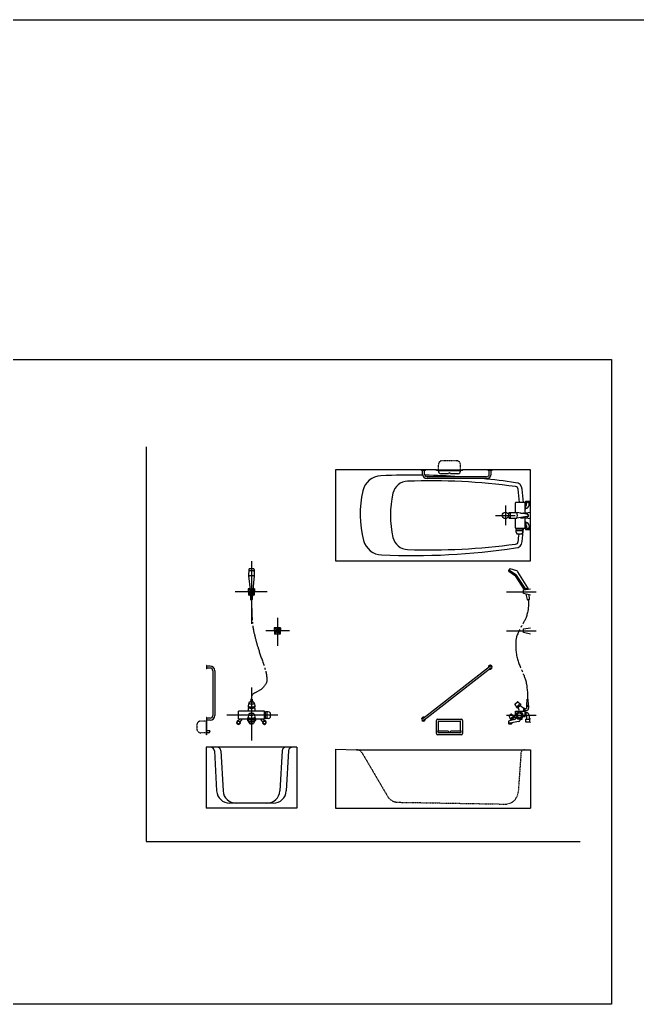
# Model space of a CAD drawing. Header units: inches. Extents: x -1249499 to 290957, y -589671 to 1013543.
# Drawn here: x -1040542 to -1035788, y 303228 to 310801 of the extents above; entities that cross this region are included whole.
import ezdxf

# ---------------------------------------------------------------- set-up
doc = ezdxf.new("R2010")
doc.units = ezdxf.units.IN
doc.header["$MEASUREMENT"] = 0
doc.linetypes.add('CEN', pattern=[62, 60, -1, 0, -1])
doc.linetypes.add('HIDDEN', pattern=[2, 1, -1])
doc.layers.add('1BATH', color=1, linetype='Continuous')
doc.layers.add('1SEC', color=7, linetype='Continuous')

msp = doc.modelspace()

# ---------------------------------------------------------------- linework, layer by layer
at = {"color": 6}
msp.add_line((-1193392, 310801), (-803046.5, 310801), dxfattribs=at)
for p, q in [((-1039568.7, 307516.5), (-1039568.7, 304479.3)), ((-1039568.7, 304479.3), (-1036228.7, 304479.3))]:
    msp.add_line(p, q)
at = {"layer": '1BATH', "linetype": 'HIDDEN'}
for p, q in [((-1037318.5, 307338.9), (-1037318.5, 307378.9)), ((-1037178.5, 307408.9), (-1037288.5, 307408.9)), ((-1037148.5, 307338.9), (-1037148.5, 307378.9)), ((-1039107.6, 305406.6), (-1039147.6, 305406.6)), ((-1039177.6, 305376.6), (-1039177.6, 305346.6)), ((-1039107.6, 305316.6), (-1039147.6, 305316.6))]:
    msp.add_line(p, q, dxfattribs=at)
at = {"layer": '1BATH'}
for p, q in [((-1037333.5, 307338.9), (-1038109.8, 307338.9)), ((-1038109.8, 307338.9), (-1038109.8, 306638.9)), ((-1037448.5, 307333.9), (-1037448.5, 307338.9)), ((-1037418.5, 307333.9), (-1037448.5, 307333.9)), ((-1037441, 307306.4), (-1037441, 307333.9)), ((-1037426, 307306.4), (-1037426, 307333.9)), ((-1037418.5, 307333.9), (-1037418.5, 307338.9)), ((-1037333.5, 307338.9), (-1037133.5, 307338.9)), ((-1037333.5, 307333.9), (-1037333.5, 307338.9)), ((-1037318.5, 307333.9), (-1037333.5, 307333.9)), ((-1037318.5, 307333.9), (-1037148.5, 307333.9)), ((-1037318.5, 307328.9), (-1037318.5, 307333.9)), ((-1037240.7, 307308.9), (-1037298.5, 307308.9)), ((-1037168.5, 307308.9), (-1037226.2, 307308.9)), ((-1037133.5, 307333.9), (-1037148.5, 307333.9)), ((-1037148.5, 307328.9), (-1037148.5, 307333.9)), ((-1036609.8, 307338.9), (-1037133.5, 307338.9)), ((-1037133.5, 307333.9), (-1037133.5, 307338.9)), ((-1036934.8, 307333.9), (-1036934.8, 307338.9)), ((-1036904.8, 307333.9), (-1036934.8, 307333.9)), ((-1036927.3, 307306.4), (-1036927.3, 307333.9)), ((-1036912.3, 307306.4), (-1036912.3, 307333.9)), ((-1036904.8, 307333.9), (-1036904.8, 307338.9)), ((-1036609.8, 306638.9), (-1036609.8, 307338.9)), ((-1036947.3, 307286.4), (-1037406, 307286.4)), ((-1036947.3, 307271.4), (-1037406, 307271.4)), ((-1036725.1, 307011.2), (-1036725.1, 307085.9)), ((-1036654.4, 307088.9), (-1036722.1, 307088.9)), ((-1036651.4, 307007.4), (-1036651.4, 307085.9)), ((-1036647.9, 307098.8), (-1036647.9, 307079)), ((-1036647.9, 307098.8), (-1036614.8, 307098.8)), ((-1036647.9, 307079), (-1036640.9, 307079)), ((-1036640.9, 307068.3), (-1036640.9, 307081)), ((-1036620.9, 307068.3), (-1036620.9, 307081)), ((-1036620.9, 307079), (-1036614.8, 307079)), ((-1036614.8, 307079), (-1036614.8, 307098.8)), ((-1036803.3, 307063.9), (-1036803.3, 306913.9)), ((-1036773.2, 307009.7), (-1036714.4, 307011.5)), ((-1036636.8, 306998.4), (-1036714, 307011.5)), ((-1036686, 307006.8), (-1036664.3, 307006.8)), ((-1036663.3, 307005.8), (-1036609.8, 307013.1)), ((-1036663.3, 307005.8), (-1036663.3, 307002.9)), ((-1036661.3, 307002.6), (-1036661.3, 307003.8)), ((-1036651.4, 307068.3), (-1036646.4, 307068.3)), ((-1036651.4, 307038.3), (-1036646.4, 307038.3)), ((-1036636.8, 307001.4), (-1036648.1, 307000.3)), ((-1036646.4, 307038.3), (-1036646.4, 307068.3)), ((-1036646.4, 307063.3), (-1036645.9, 307063.3)), ((-1036646.4, 307043.3), (-1036645.9, 307043.3)), ((-1036878.3, 306988.9), (-1036728.3, 306988.9)), ((-1036773.2, 306968.1), (-1036714.4, 306966.3)), ((-1036725.1, 306891.9), (-1036725.1, 306966.6)), ((-1036636.8, 306979.4), (-1036714, 306966.3)), ((-1036686, 306971), (-1036664.3, 306971)), ((-1036663.3, 306974.9), (-1036663.3, 306972)), ((-1036663.3, 306972), (-1036609.8, 306964.7)), ((-1036661.3, 306974), (-1036661.3, 306975.2)), ((-1036651.4, 306891.9), (-1036651.4, 306970.4)), ((-1036651.4, 306939.5), (-1036646.4, 306939.5)), ((-1036636.8, 306976.4), (-1036648.1, 306977.5)), ((-1036646.4, 306939.5), (-1036646.4, 306909.5)), ((-1036646.4, 306934.5), (-1036645.9, 306934.5)), ((-1036654.4, 306888.9), (-1036722.1, 306888.9)), ((-1036720.4, 306859.7), (-1036720.4, 306880.9)), ((-1036669.6, 306870.1), (-1036720.4, 306870.1)), ((-1036672.6, 306883.9), (-1036717.4, 306883.9)), ((-1036712.4, 306883.9), (-1036712.4, 306888.9)), ((-1036677.6, 306883.9), (-1036677.6, 306888.9)), ((-1036669.6, 306859.7), (-1036669.6, 306880.9)), ((-1036651.4, 306909.5), (-1036646.4, 306909.5)), ((-1036647.9, 306898.8), (-1036640.9, 306898.8)), ((-1036647.9, 306898.8), (-1036647.9, 306879)), ((-1036647.9, 306879), (-1036614.8, 306879)), ((-1036646.4, 306914.5), (-1036645.9, 306914.5)), ((-1036640.9, 306909.5), (-1036640.9, 306896.8)), ((-1036620.9, 306909.5), (-1036620.9, 306896.8)), ((-1036620.9, 306898.8), (-1036614.8, 306898.8)), ((-1036614.8, 306879), (-1036614.8, 306898.8)), ((-1036677.6, 306843.9), (-1036712.4, 306843.9)), ((-1038757.6, 306636.5), (-1038757.6, 306154.6)), ((-1038109.8, 306638.9), (-1036609.8, 306638.9)), ((-1038777.3, 306572.8), (-1038779.3, 306523.8)), ((-1038743, 306577.8), (-1038772.3, 306577.8)), ((-1038743, 306560.9), (-1038772.3, 306560.9)), ((-1038738, 306572.8), (-1038736, 306523.8)), ((-1036770.9, 306576), (-1036778.5, 306563.9)), ((-1036777.2, 306558.4), (-1036725.3, 306523.8)), ((-1036772.5, 306567.2), (-1036723.2, 306534.2)), ((-1036715.8, 306561.2), (-1036766.5, 306577.8)), ((-1036630.3, 306430.5), (-1036706.5, 306554.3)), ((-1038779.3, 306523.8), (-1038768, 306415.2)), ((-1038743, 306522.9), (-1038772.3, 306522.9)), ((-1038736, 306523.8), (-1038747.3, 306415.2)), ((-1036655.3, 306417.3), (-1036724.2, 306522.7)), ((-1036723.2, 306534.2), (-1036717.7, 306528.9)), ((-1036647, 306420.8), (-1036717.7, 306528.9)), ((-1038636.1, 306401.6), (-1038882.3, 306401.6)), ((-1038781.9, 306422.6), (-1038779.5, 306374)), ((-1038768.7, 306422.6), (-1038781.9, 306422.6)), ((-1038781.9, 306422.6), (-1038770.7, 306415.2)), ((-1038770.7, 306415.2), (-1038769.3, 306387.9)), ((-1038765.9, 306415.2), (-1038770.7, 306415.2)), ((-1038765.9, 306415.2), (-1038764.6, 306387.9)), ((-1038749.4, 306415.2), (-1038750.7, 306387.9)), ((-1038744.6, 306415.2), (-1038749.4, 306415.2)), ((-1038733.4, 306422.6), (-1038746.5, 306422.6)), ((-1038744.6, 306415.2), (-1038746, 306387.9)), ((-1038744.6, 306415.2), (-1038733.4, 306422.6)), ((-1038733.4, 306422.6), (-1038735.8, 306374)), ((-1036795.5, 306401.6), (-1036566.4, 306401.6)), ((-1036663.3, 306415.2), (-1036609.8, 306422.6)), ((-1036663.3, 306387.9), (-1036663.3, 306415.2)), ((-1036630.3, 306430.5), (-1036646.7, 306418.3)), ((-1036630.3, 306430.5), (-1036627.3, 306420.5)), ((-1038769.3, 306387.9), (-1038779.5, 306374)), ((-1038765.9, 306374), (-1038779.5, 306374)), ((-1038764.6, 306387.9), (-1038769.3, 306387.9)), ((-1038766.6, 306387.9), (-1038764.2, 306341.6)), ((-1038748.7, 306387.9), (-1038751.1, 306341.6)), ((-1038746, 306387.9), (-1038750.7, 306387.9)), ((-1038735.8, 306374), (-1038749.4, 306374)), ((-1038746, 306387.9), (-1038735.8, 306374)), ((-1036609.8, 306374), (-1036663.3, 306387.9)), ((-1036644.9, 306381.7), (-1036635.2, 306342.7)), ((-1036620.1, 306341.8), (-1036629, 306339.1)), ((-1036616.5, 306347.3), (-1036620.8, 306376.4)), ((-1038757.6, 306244.6), (-1038757.6, 306244.4)), ((-1038557.6, 306201.2), (-1038557.6, 305986)), ((-1038465.8, 306101.6), (-1038646.2, 306101.6)), ((-1038581.9, 306122.6), (-1038579.5, 306074)), ((-1038533.4, 306122.6), (-1038581.9, 306122.6)), ((-1038581.9, 306122.6), (-1038570.7, 306115.2)), ((-1038569.3, 306087.9), (-1038579.5, 306074)), ((-1038570.7, 306115.2), (-1038569.3, 306087.9)), ((-1038565.9, 306115.2), (-1038570.7, 306115.2)), ((-1038564.6, 306087.9), (-1038569.3, 306087.9)), ((-1038565.9, 306115.2), (-1038564.6, 306087.9)), ((-1038549.4, 306115.2), (-1038550.7, 306087.9)), ((-1038546, 306087.9), (-1038550.7, 306087.9)), ((-1038544.6, 306115.2), (-1038549.4, 306115.2)), ((-1038544.6, 306115.2), (-1038546, 306087.9)), ((-1038546, 306087.9), (-1038535.8, 306074)), ((-1038544.6, 306115.2), (-1038533.4, 306122.6)), ((-1038533.4, 306122.6), (-1038535.8, 306074)), ((-1036795.5, 306101.6), (-1036566.4, 306101.6)), ((-1036663.3, 306115.2), (-1036609.8, 306122.6)), ((-1036663.3, 306087.9), (-1036663.3, 306115.2)), ((-1036609.8, 306074), (-1036663.3, 306087.9)), ((-1038535.8, 306074), (-1038579.5, 306074)), ((-1039102.6, 305834.1), (-1039107.6, 305834.1)), ((-1039102.6, 305809.1), (-1039107.6, 305809.1)), ((-1039102.6, 305834.1), (-1039102.6, 305809.1)), ((-1039075.1, 305829.1), (-1039102.6, 305829.1)), ((-1039075.1, 305814.1), (-1039102.6, 305814.1)), ((-1039055.1, 305794.1), (-1039055.1, 305449.1)), ((-1039040.1, 305794.1), (-1039040.1, 305449.1)), ((-1037438.9, 305426.8), (-1036926, 305826.8)), ((-1037428, 305416.4), (-1036915.1, 305816.4)), ((-1038757.6, 305665), (-1038757.6, 305256.7)), ((-1038761.9, 305576), (-1038764.9, 305553.1)), ((-1038761.9, 305576), (-1038753.4, 305576)), ((-1038753.4, 305576), (-1038750.4, 305552.8)), ((-1036638.6, 305527.5), (-1036636.5, 305576)), ((-1036636.5, 305576), (-1036627.9, 305576)), ((-1036625.8, 305527.5), (-1036627.9, 305576)), ((-1038657.6, 305481.7), (-1038857.6, 305481.7)), ((-1038857.6, 305422.2), (-1038857.6, 305481.7)), ((-1038780.7, 305510.6), (-1038785.7, 305481.7)), ((-1038783.7, 305526.2), (-1038783.8, 305515.2)), ((-1038778.3, 305546.5), (-1038783.7, 305526.2)), ((-1038737, 305546.5), (-1038731.6, 305526.2)), ((-1038734.6, 305510.6), (-1038729.6, 305481.7)), ((-1038731.6, 305526.2), (-1038731.5, 305515.2)), ((-1038657.6, 305422.2), (-1038657.6, 305481.7)), ((-1036730.2, 305534), (-1036718.5, 305514.1)), ((-1036729.6, 305537.8), (-1036710.9, 305554.4)), ((-1036725.1, 305481.7), (-1036651.4, 305481.7)), ((-1036725.1, 305451.6), (-1036725.1, 305481.7)), ((-1036718.5, 305514.1), (-1036688.7, 305540.8)), ((-1036718.5, 305514.1), (-1036715.1, 305510.3)), ((-1036710.8, 305510), (-1036685.5, 305532.7)), ((-1036707.1, 305554.6), (-1036688.2, 305540.3)), ((-1036704.7, 305513), (-1036689.2, 305526.9)), ((-1036689.2, 305526.9), (-1036661.3, 305507.1)), ((-1036688.2, 305540.3), (-1036685.2, 305536.9)), ((-1036661.3, 305481.7), (-1036661.3, 305507.1)), ((-1036661.3, 305504.9), (-1036653.8, 305504.9)), ((-1036661.3, 305483.9), (-1036653.8, 305483.9)), ((-1036653.8, 305483.9), (-1036653.8, 305504.9)), ((-1036653.8, 305501.9), (-1036644.7, 305501.9)), ((-1036653.8, 305486.9), (-1036644.7, 305486.9)), ((-1036651.4, 305442.3), (-1036651.4, 305481.7)), ((-1036639.7, 305527.5), (-1036639.7, 305506.9)), ((-1036639.7, 305527.5), (-1036624.7, 305527.5)), ((-1036639.7, 305522.5), (-1036624.7, 305522.5)), ((-1036624.7, 305527.5), (-1036624.7, 305506.9)), ((-1039102.6, 305434.1), (-1039107.6, 305434.1)), ((-1039107.6, 305409.1), (-1039107.6, 305301.6)), ((-1039102.6, 305409.1), (-1039107.6, 305409.1)), ((-1039102.6, 305434.1), (-1039102.6, 305409.1)), ((-1039075.1, 305429.1), (-1039102.6, 305429.1)), ((-1039075.1, 305414.1), (-1039102.6, 305414.1)), ((-1039102.6, 305409.1), (-1039102.6, 305301.6)), ((-1038555.8, 305451.6), (-1038946.4, 305451.6)), ((-1038859.7, 305405.8), (-1038847.3, 305422.2)), ((-1038789.3, 305422.2), (-1038857.6, 305422.2)), ((-1038847.7, 305396.8), (-1038828.5, 305422.2)), ((-1038789.3, 305422.2), (-1038787.7, 305410.1)), ((-1038783.7, 305439.1), (-1038783.8, 305428.1)), ((-1038778.3, 305459.4), (-1038783.7, 305439.1)), ((-1038781.3, 305424.1), (-1038781.3, 305421.4)), ((-1038737, 305459.4), (-1038731.6, 305439.1)), ((-1038733.9, 305424.1), (-1038733.9, 305421.4)), ((-1038731.6, 305439.1), (-1038731.5, 305428.1)), ((-1038726, 305422.2), (-1038727.6, 305410.1)), ((-1038657.6, 305422.2), (-1038726, 305422.2)), ((-1038667.6, 305396.8), (-1038686.8, 305422.2)), ((-1038655.6, 305405.8), (-1038668, 305422.2)), ((-1038657.6, 305469.4), (-1038652.6, 305469.4)), ((-1038657.6, 305433.7), (-1038652.6, 305433.7)), ((-1038652.6, 305474), (-1038652.6, 305429.2)), ((-1038628.5, 305477), (-1038649.6, 305477)), ((-1038628.5, 305426.2), (-1038649.6, 305426.2)), ((-1038638.8, 305477), (-1038638.8, 305426.2)), ((-1038612.6, 305469), (-1038612.6, 305434.2)), ((-1037333.5, 305311.6), (-1037333.5, 305411.6)), ((-1037323.5, 305421.6), (-1037143.5, 305421.6)), ((-1037315.5, 305406.6), (-1037151.5, 305406.6)), ((-1037133.5, 305411.6), (-1037133.5, 305311.6)), ((-1036795.5, 305451.6), (-1036566.4, 305451.6)), ((-1036734.6, 305418.2), (-1036778.2, 305405.5)), ((-1036775.1, 305444), (-1036766.7, 305424.7)), ((-1036758.9, 305459.5), (-1036774.2, 305447.5)), ((-1036766.7, 305424.7), (-1036738.5, 305446.8)), ((-1036766.4, 305424.2), (-1036762.2, 305418.8)), ((-1036734.4, 305436.9), (-1036758, 305418.3)), ((-1036733.2, 305435.2), (-1036756.6, 305416.8)), ((-1036756.6, 305416.8), (-1036756.3, 305411.9)), ((-1036755.3, 305459.5), (-1036738.5, 305446.8)), ((-1036738.1, 305446.5), (-1036733.9, 305441.1)), ((-1036721.4, 305429.8), (-1036733.2, 305435.2)), ((-1036719.1, 305433.5), (-1036723.2, 305426.8)), ((-1036695, 305421.5), (-1036676, 305421.5)), ((-1036691.2, 305410.1), (-1036682.1, 305421.5)), ((-1036673, 305424.1), (-1036671, 305438)), ((-1036666, 305442.3), (-1036651.4, 305442.3)), ((-1036651.4, 305475.9), (-1036643.9, 305475.9)), ((-1036651.4, 305449.9), (-1036643.9, 305449.9)), ((-1036647.9, 305420.9), (-1036647.9, 305401.1)), ((-1036647.9, 305420.9), (-1036614.8, 305420.9)), ((-1036643.9, 305449.9), (-1036643.9, 305475.9)), ((-1036640.9, 305449.9), (-1036640.9, 305420.9)), ((-1036620.9, 305449.9), (-1036620.9, 305420.9)), ((-1036614.8, 305401.1), (-1036614.8, 305420.9)), ((-1039077.6, 305331.1), (-1039102.6, 305331.1)), ((-1039077.6, 305331.1), (-1039077.6, 305326.6)), ((-1038777, 305405.5), (-1038774.9, 305393.4)), ((-1038774.9, 305393.4), (-1038772.9, 305388.2)), ((-1038740.4, 305393.4), (-1038742.4, 305388.2)), ((-1038738.3, 305405.5), (-1038740.4, 305393.4)), ((-1037323.5, 305331.1), (-1037243.6, 305331.1)), ((-1037323.5, 305326.6), (-1037323.5, 305331.1)), ((-1037318.5, 305331.1), (-1037318.5, 305403.6)), ((-1037223.3, 305331.1), (-1037143.5, 305331.1)), ((-1037148.5, 305331.1), (-1037148.5, 305403.6)), ((-1037143.5, 305326.6), (-1037143.5, 305331.1)), ((-1036779.7, 305403.6), (-1036779.7, 305388.2)), ((-1036753.8, 305391.4), (-1036779.7, 305391.4)), ((-1036777.7, 305386.2), (-1036756.2, 305386.2)), ((-1036754.2, 305390.2), (-1036754.2, 305388.2)), ((-1036701.3, 305403.3), (-1036752.7, 305392.1)), ((-1036647.9, 305401.1), (-1036614.8, 305401.1)), ((-1039102.6, 305301.6), (-1039107.6, 305301.6)), ((-1039102.6, 305301.6), (-1039107.6, 305301.6)), ((-1039087.6, 305316.6), (-1039102.6, 305316.6)), ((-1037143.5, 305301.6), (-1037323.5, 305301.6)), ((-1037153.5, 305316.6), (-1037313.5, 305316.6)), ((-1038442, 305206.6), (-1039073.3, 305206.6)), ((-1038109.8, 305191.6), (-1038109.8, 304736.6)), ((-1038109.8, 305191.6), (-1037949.4, 305186.6)), ((-1037949.4, 305186.6), (-1036653.3, 305186.6)), ((-1036653.3, 305186.6), (-1036609.8, 305186.6)), ((-1036609.8, 305186.6), (-1036609.8, 304736.6)), ((-1038993.9, 305178.3), (-1038976.2, 304869.4)), ((-1038521.4, 305178.3), (-1038539.1, 304869.4)), ((-1038109.8, 304736.6), (-1036609.8, 304736.6))]:
    msp.add_line(p, q, dxfattribs=at)
at = {"layer": '1BATH', "color": 1, "linetype": 'HIDDEN'}
for p, q in [((-1037906.3, 305161.9), (-1037712.4, 304831.5)), ((-1036683.3, 305158.7), (-1036704.4, 304861)), ((-1037627.8, 304782.1), (-1036805.9, 304768.1))]:
    msp.add_line(p, q, dxfattribs=at)
at = {"layer": '1BATH'}
msp.add_lwpolyline([(-1045914, 308188), (-1035986.6, 308188), (-1035986.6, 303228.3), (-1045914, 303228.3)], close=True, dxfattribs=at)
for points in [[(-1038764.2, 306341.7, 0.205687), (-1038763.8, 306340.9, 0.096484), (-1038762.3, 306339.9, 0.053344), (-1038760.3, 306339.4, 0.040384), (-1038757.6, 306339.1, 0.040384), (-1038755, 306339.4, 0.053344), (-1038753, 306339.9, 0.096484), (-1038751.5, 306340.9, 0.205687), (-1038751.1, 306341.7, 0.205687)], [(-1038783.8, 305515.2, 0.222287), (-1038782.2, 305511.8, 0.090947), (-1038774.7, 305507.6, 0.047723), (-1038765.4, 305505.3, 0.058314), (-1038757.6, 305504.4, 0.058314), (-1038749.9, 305505.3, 0.047723), (-1038740.6, 305507.6, 0.090947), (-1038733.1, 305511.8, 0.222287), (-1038731.5, 305515.2, 0.006634), (-1038731.5, 305515.3, 0.108335)], [(-1038783.8, 305515.3, 0.006634), (-1038783.8, 305515.2, 0.222287)], [(-1038783.7, 305524, 0.162027), (-1038782.2, 305521.7, 0.090947), (-1038774.7, 305517.4, 0.047723), (-1038765.4, 305515.2, 0.058314), (-1038757.6, 305514.3, 0.058314), (-1038749.9, 305515.2, 0.047723), (-1038740.6, 305517.4, 0.090947), (-1038733.1, 305521.7, 0.162027), (-1038731.6, 305524, 0.077275)], [(-1038783.8, 305428.2, 0.006634), (-1038783.8, 305428.1, 0.222287)], [(-1038783.8, 305428.1, 0.222287), (-1038782.2, 305424.8, 0.090947), (-1038774.7, 305420.5, 0.047723), (-1038765.4, 305418.3, 0.058314), (-1038757.6, 305417.4, 0.058314), (-1038749.9, 305418.3, 0.047723), (-1038740.6, 305420.5, 0.090947), (-1038733.1, 305424.8, 0.222287), (-1038731.5, 305428.1, 0.006634), (-1038731.5, 305428.2, 0.108335)], [(-1038783.7, 305437, 0.162027), (-1038782.2, 305434.6, 0.090947), (-1038774.7, 305430.4, 0.047723), (-1038765.4, 305428.1, 0.058314), (-1038757.6, 305427.2, 0.058314), (-1038749.9, 305428.1, 0.047723), (-1038740.6, 305430.4, 0.090947), (-1038733.1, 305434.6, 0.162027), (-1038731.6, 305437, 0.077275)], [(-1038781.3, 305421.4, 0.079141), (-1038774.7, 305417.9, 0.047723), (-1038765.4, 305415.6, 0.058314), (-1038757.6, 305414.7, 0.058314), (-1038749.9, 305415.6, 0.047723), (-1038740.6, 305417.9, 0.079141), (-1038733.9, 305421.4, 0.222287)]]:
    msp.add_lwpolyline(points, format="xyb", dxfattribs=at)
for points in [[(-1038757.6, 306339.1), (-1038757.1, 306316.3), (-1038756.6, 306297.4), (-1038756.3, 306281.6), (-1038756, 306268.4), (-1038755.8, 306257.2), (-1038755.5, 306247.3), (-1038755.2, 306238.1), (-1038754.9, 306229), (-1038754.4, 306219.6), (-1038753.9, 306209.8), (-1038753.3, 306199.8), (-1038752.6, 306189.7), (-1038752.2, 306183.9)], [(-1038750.9, 306168.2), (-1038750.2, 306160.5), (-1038749.9, 306157.5)], [(-1038747.8, 306139.1), (-1038747.4, 306135.7), (-1038746.4, 306128.6), (-1038745.4, 306121.9), (-1038744.3, 306115.5), (-1038743.2, 306109.4), (-1038742, 306103.5), (-1038740.8, 306097.7), (-1038739.5, 306092), (-1038738.2, 306086.3), (-1038736.8, 306080.5), (-1038735.4, 306074.8), (-1038734, 306069), (-1038732.5, 306063.2), (-1038731, 306057.3), (-1038729.6, 306051.4), (-1038728.1, 306045.4), (-1038726.6, 306039.4), (-1038725.1, 306033.3), (-1038723.6, 306027.3), (-1038722, 306021.3), (-1038720.5, 306015.5), (-1038718.9, 306009.8), (-1038717.3, 306004.2), (-1038715.8, 305998.8), (-1038714.1, 305993.6), (-1038712.5, 305988.4), (-1038710.8, 305983.2), (-1038709, 305977.9), (-1038707.2, 305972.4), (-1038705.3, 305966.6), (-1038703.4, 305960.5), (-1038701.4, 305954), (-1038699.3, 305947.2), (-1038697.1, 305940), (-1038694.8, 305932.5), (-1038692.4, 305924.8), (-1038690, 305917), (-1038687.4, 305909), (-1038684.7, 305900.9), (-1038682, 305892.9), (-1038679.1, 305884.8), (-1038676.3, 305876.7), (-1038673.4, 305868.8), (-1038670.5, 305860.9), (-1038667.7, 305853.2), (-1038665, 305845.7), (-1038662.4, 305838.3), (-1038660.9, 305833.9)], [(-1038648.2, 305791.2), (-1038646.7, 305784.7), (-1038645.3, 305778), (-1038643.9, 305771.4), (-1038642.8, 305764.7), (-1038641.7, 305758.1), (-1038640.8, 305751.6), (-1038640.1, 305745.3), (-1038639.6, 305739.1), (-1038639.3, 305733.2), (-1038639.2, 305727.6), (-1038639.3, 305722.2), (-1038639.8, 305716.9), (-1038640.5, 305711.9), (-1038641.6, 305706.9), (-1038643.1, 305702), (-1038645, 305697), (-1038647.4, 305692), (-1038650.3, 305687), (-1038653.6, 305681.8), (-1038657.3, 305676.8), (-1038661.3, 305671.7), (-1038665.5, 305666.9), (-1038670, 305662.2), (-1038674.5, 305657.8), (-1038679.1, 305653.8), (-1038683.8, 305650.1), (-1038688.4, 305646.8), (-1038692.9, 305643.7), (-1038697.5, 305641), (-1038702, 305638.4), (-1038706.6, 305636), (-1038711, 305633.7), (-1038715.4, 305631.5), (-1038719.8, 305629.3), (-1038724.1, 305627.1), (-1038728.3, 305624.9), (-1038732.3, 305622.6), (-1038736.2, 305620.3), (-1038739.9, 305617.9), (-1038743.3, 305615.3), (-1038746.5, 305612.6), (-1038749.4, 305609.6), (-1038752, 305606), (-1038754.4, 305601.4), (-1038756.4, 305595.1), (-1038758.1, 305586.9), (-1038759.5, 305576.2), (-1038759.5, 305576)], [(-1038654.9, 305815.2), (-1038653.5, 305810.9), (-1038651.7, 305804.5)]]:
    msp.add_lwpolyline(points, dxfattribs=at)
at = {"layer": '1BATH', "linetype": 'CEN'}
for points in [[(-1036624.5, 306340.5), (-1036626.5, 306307.5), (-1036626.5, 306291.1), (-1036627.3, 306276.7), (-1036628.5, 306264), (-1036630.2, 306252.8), (-1036632.2, 306242.7), (-1036634.5, 306233.8), (-1036636.8, 306225.6), (-1036639.2, 306218), (-1036641.6, 306210.9), (-1036644.1, 306204.3), (-1036646.6, 306198), (-1036649.2, 306192), (-1036651.9, 306186.2), (-1036654.6, 306180.6), (-1036657.5, 306175), (-1036660.4, 306169.5), (-1036663.5, 306163.9), (-1036666.8, 306158.1), (-1036668.1, 306155.8)], [(-1036692.5, 306111.3), (-1036693.1, 306110.2), (-1036697.2, 306102.1), (-1036701.2, 306093.8), (-1036705.1, 306085.6), (-1036708.6, 306077.6), (-1036711.8, 306069.9), (-1036714.5, 306062.5), (-1036716.7, 306055.7), (-1036718.4, 306049.3), (-1036719.8, 306043.3), (-1036720.8, 306037.5), (-1036721.5, 306031.8), (-1036722, 306026.3), (-1036722.4, 306020.6), (-1036722.7, 306014.9), (-1036723, 306008.9), (-1036723.3, 306002.7), (-1036723.5, 305996.1), (-1036723.7, 305989.3), (-1036723.7, 305982.1), (-1036723.5, 305974.5), (-1036723.2, 305966.6), (-1036722.7, 305958.2), (-1036722, 305949.3), (-1036721, 305940.1), (-1036719.8, 305930.7), (-1036718.4, 305921.1), (-1036716.7, 305911.5), (-1036714.8, 305901.9), (-1036712.7, 305892.5), (-1036710.3, 305883.4), (-1036707.8, 305874.7), (-1036705, 305866.3), (-1036702.1, 305858.2), (-1036699, 305850.3), (-1036695.9, 305842.5), (-1036692.6, 305834.9), (-1036689.4, 305827.4), (-1036686.2, 305819.9), (-1036684.7, 305816.5)], [(-1036676.5, 306141), (-1036677.2, 306139.7), (-1036681, 306132.9), (-1036684.2, 306127.1)], [(-1036678.3, 305801.1), (-1036676.7, 305797.3), (-1036673.7, 305789.9), (-1036672, 305785.7)], [(-1036665.9, 305770.7), (-1036665.1, 305768.6), (-1036662.4, 305762), (-1036659.8, 305755.6), (-1036657.4, 305749.5), (-1036655, 305743.3), (-1036652.7, 305737.1), (-1036650.5, 305730.6), (-1036648.4, 305723.7), (-1036646.3, 305716.4), (-1036644.3, 305708.4), (-1036642.3, 305699.5), (-1036640.4, 305689.4), (-1036638.7, 305677.6), (-1036637, 305663.6), (-1036635.5, 305646.9), (-1036634.2, 305627), (-1036633.1, 305603.6), (-1036632.2, 305576)]]:
    msp.add_lwpolyline(points, dxfattribs=at)
at = {"layer": '1BATH'}
for points in [[(-1038778.3, 305546.5, 0.217525), (-1038777.3, 305544.1, 0.092618), (-1038772.3, 305541.1, 0.049296), (-1038766.2, 305539.4, 0.036917), (-1038757.8, 305538.6, 0.036917), (-1038749.3, 305539, 0.049296), (-1038743.1, 305540.4, 0.092618), (-1038738, 305543.2, 0.217525), (-1038736.9, 305545.5, 0.217525), (-1038737.9, 305547.9, 0.092618), (-1038742.8, 305550.9, 0.049296), (-1038749, 305552.6, 0.036917), (-1038757.4, 305553.4, 0.036917), (-1038765.9, 305553, 0.049296), (-1038772.1, 305551.6, 0.092618), (-1038777.2, 305548.8, 0.217525)], [(-1038778.3, 305459.4, 0.217525), (-1038777.3, 305457.1, 0.092618), (-1038772.3, 305454, 0.049296), (-1038766.2, 305452.3, 0.036917), (-1038757.8, 305451.5, 0.036917), (-1038749.3, 305452, 0.049296), (-1038743.1, 305453.4, 0.092618), (-1038738, 305456.2, 0.217525), (-1038736.9, 305458.5, 0.217525), (-1038737.9, 305460.8, 0.092618), (-1038742.8, 305463.9, 0.049296), (-1038749, 305465.6, 0.036917), (-1038757.4, 305466.4, 0.036917), (-1038765.9, 305465.9, 0.049296), (-1038772.1, 305464.5, 0.092618), (-1038777.2, 305461.7, 0.217525)]]:
    msp.add_lwpolyline(points, format="xyb", close=True, dxfattribs=at)
at = {"layer": '1BATH', "linetype": 'Continuous'}
msp.add_circle((-1036803.3, 306988.9), 25, dxfattribs=at)
at = {"layer": '1BATH'}
for centre, radius in [((-1038857.6, 305396.1), 9.94), ((-1038657.6, 305396.1), 9.94), ((-1036695, 305451.6), 25.4), ((-1036695, 305451.6), 17.4)]:
    msp.add_circle(centre, radius, dxfattribs=at)
at = {"layer": '1BATH', "linetype": 'HIDDEN'}
for centre, start, end in [((-1037288.5, 307378.9), 90, 180), ((-1037178.5, 307378.9), 0, 90), ((-1039147.6, 305376.6), 90, 180), ((-1039147.6, 305346.6), 180, 270)]:
    msp.add_arc(centre, 30, start, end, dxfattribs=at)
at = {"layer": '1BATH'}
for centre, radius, start, end in [((-1037406, 307306.4), 35, 180, 270), ((-1037406, 307306.4), 20, 180, 270), ((-1037298.5, 307328.9), 20, 180, 270), ((-1037233.5, 307308.9), 7.26, 0, 180), ((-1037168.5, 307328.9), 20, 270, 0), ((-1036947.3, 307306.4), 35, 270, 0), ((-1036947.3, 307306.4), 20, 270, 0), ((-1037754.9, 307143.6), 150, 92.46785, 167.25293), ((-1037525, 301811.3), 5487.3, 89.11127, 92.46785), ((-1037551.6, 307131.6), 120, 92.08204, 166.70047), ((-1037380.5, 302426), 4828.6, 82.19754, 92.08204), ((-1037525, 301811.3), 5487.3, 86.1789, 88.94451), ((-1037525, 301811.3), 5487.3, 81.61668, 84.29298), ((-1036725, 307190), 50, 0, 90), ((-1037119, 306999.8), 801.9, 167.25293, 194.74313), ((-1036948.1, 306988.9), 740.2, 166.70047, 193.29953), ((-1036725, 307190), 20, 0, 90), ((-1037953.5, 307000.1), 1262.8, 4.03003, 8.64487), ((-1037923.5, 307000.1), 1262.8, 4.03003, 8.64487), ((-1036722.1, 307085.9), 3, 90, 180), ((-1036654.4, 307085.9), 3, 0, 90), ((-1036630.9, 307081), 10, 0, 180), ((-1036609.8, 307098.8), 5, 90, 180), ((-1036609.8, 307079), 5, 180, 270), ((-1036666.1, 306988.9), 112.9, 171.28929, 188.71071), ((-1036772.8, 307004.7), 5, 93.71615, 165.30388), ((-1036649.7, 306988.9), 117.6, 171.46671, 188.53329), ((-1036761.2, 307005.1), 5, 93.71615, 165.30388), ((-1036714.2, 307008.5), 3, 86.77371, 93.71615), ((-1036785.9, 306988.8), 75.4, 343.51376, 16.82486), ((-1036664.3, 307003.8), 3, 0, 90), ((-1036645.9, 307068.3), 25, 270, 0), ((-1036645.9, 307068.3), 5, 270, 0), ((-1036636.8, 306988.9), 12.5, 270, 101.08011), ((-1036636.8, 306988.9), 9.53, 270, 90), ((-1036772.8, 306973.1), 5, 194.69612, 266.28385), ((-1036761.2, 306972.7), 5, 194.69612, 266.28385), ((-1036714.2, 306969.3), 3, 266.28385, 273.22629), ((-1036664.3, 306974), 3, 270, 0), ((-1036645.9, 306909.5), 25, 0, 90), ((-1036722.1, 306891.9), 3, 180, 270), ((-1036717.4, 306880.9), 3, 90, 180), ((-1036690.5, 306864.9), 30.3, 189.81463, 223.80775), ((-1036699.5, 306864.9), 30.3, 316.19225, 350.18537), ((-1037923.5, 306977.6), 1262.8, 351.35513, 355.96997), ((-1036672.6, 306880.9), 3, 0, 90), ((-1036654.4, 306891.9), 3, 270, 0), ((-1036645.9, 306909.5), 5, 0, 90), ((-1036630.9, 306896.8), 10, 180, 0), ((-1036609.8, 306898.8), 5, 90, 180), ((-1036609.8, 306879), 5, 180, 270), ((-1037749.5, 306833.9), 150, 194.74313, 267.59012), ((-1037551.6, 306846.2), 120, 193.29953, 267.91796), ((-1036725, 306787.8), 50, 270, 0), ((-1036725, 306787.8), 20, 270, 0), ((-1037953.5, 306977.6), 1262.8, 351.35513, 353.92022), ((-1037525, 312166.5), 5487.3, 267.59012, 278.38332), ((-1037380.5, 311551.8), 4828.6, 267.91796, 277.80246), ((-1038772.3, 306572.8), 5, 90, 180), ((-1038772.3, 306555.9), 5, 90, 180), ((-1038743, 306572.8), 5, 0, 90), ((-1038743, 306555.9), 5, 0, 90), ((-1036775.1, 306561.8), 4, 147.88775, 237.88775), ((-1036767.5, 306573.9), 4, 75.92559, 147.88775), ((-1036719.5, 306546.7), 15, 30.24851, 75.92559), ((-1038772.3, 306527.9), 5, 180, 270), ((-1038743, 306527.9), 5, 270, 0), ((-1036727.4, 306520.4), 4, 34.87242, 57.88775), ((-1038757.6, 306428.1), 14.4, 222.26544, 317.76053), ((-1036630.4, 306343.9), 5, 193.85881, 286.31308), ((-1036621.5, 306346.6), 5, 286.31308, 8.36578), ((-1039075.1, 305794.1), 35, 0, 90), ((-1039075.1, 305794.1), 20, 0, 90), ((-1036920.5, 305821.6), 15.3, 250.895, 192.46368), ((-1036920.5, 305821.6), 7.5, 316.38572, 136.38572), ((-1036727.6, 305535.5), 3, 131.76521, 210.45528), ((-1036712.8, 305512.3), 3, 221.76521, 311.76521), ((-1036708.9, 305552.2), 3, 52.78108, 131.76521), ((-1036741.8, 305489.5), 43.9, 349.70601, 32.43123), ((-1036687.5, 305534.9), 3, 311.76521, 41.76521), ((-1036644.7, 305506.9), 5, 270, 0), ((-1036644.7, 305506.9), 20, 270, 0), ((-1039075.1, 305449.1), 20, 270, 0), ((-1039075.1, 305449.1), 35, 270, 0), ((-1038857.6, 305396.1), 14.9, 83.13271, 22.8845), ((-1038770.7, 305421.5), 18.6, 132.80332, 177.60523), ((-1038820.3, 305386.5), 47.3, 23.65788, 49.05159), ((-1038817.9, 305373.8), 47.3, 24.47311, 50.27033), ((-1038697.4, 305373.8), 47.3, 129.72967, 155.52689), ((-1038695, 305386.5), 47.3, 130.94841, 156.34212), ((-1038744.6, 305421.5), 18.6, 2.39477, 47.19668), ((-1038657.6, 305396.1), 14.9, 157.1155, 96.86729), ((-1038649.6, 305474), 3, 90, 180), ((-1038649.6, 305429.2), 3, 180, 270), ((-1038633.6, 305447.1), 30.3, 46.19225, 80.18537), ((-1038633.6, 305456.1), 30.3, 279.81463, 313.80775), ((-1037433.5, 305421.6), 15.3, 70.895, 12.46368), ((-1037433.5, 305421.6), 7.5, 136.38572, 316.38572), ((-1037323.5, 305411.6), 10, 90, 180), ((-1037315.5, 305403.6), 3, 90, 180), ((-1037151.5, 305403.6), 3, 0, 90), ((-1037143.5, 305411.6), 10, 0, 90), ((-1036772.3, 305445.2), 3, 128.14823, 203.4224), ((-1036764.9, 305425.5), 2, 203.4224, 218.14823), ((-1036759.8, 305420.7), 3, 218.14823, 308.14823), ((-1036757.1, 305457.1), 3, 52.87405, 128.14823), ((-1036739.7, 305445.2), 2, 38.14823, 52.87405), ((-1036740.2, 305437.4), 20, 286.24895, 327.94641), ((-1036736.3, 305439.2), 3, 308.14823, 38.14823), ((-1036695, 305451.6), 30.1, 180, 270), ((-1036706.9, 305422.5), 20, 286.24895, 321.67633), ((-1036676, 305424.5), 3, 270, 351.70261), ((-1036666, 305437.3), 5, 90, 171.70261), ((-1036643.9, 305449.9), 23, 0, 90), ((-1036643.9, 305449.9), 3, 0, 90), ((-1036609.8, 305420.9), 5, 90, 180), ((-1038757.6, 305461.5), 59.3, 250.95515, 289.04485), ((-1038757.6, 305437.6), 47.5, 248.69536, 291.30464), ((-1038757.6, 305422.4), 37.4, 245.97662, 294.02338), ((-1037233.5, 305331.1), 10.2, 180, 0), ((-1036777.7, 305403.6), 2, 106.24895, 180), ((-1036777.7, 305388.2), 2, 180, 270), ((-1036756.2, 305388.2), 2, 270, 0), ((-1036752.2, 305390.2), 2, 106.24895, 180), ((-1036609.8, 305401.1), 5, 180, 270), ((-1039087.6, 305326.6), 10, 270, 0), ((-1037323.5, 305311.6), 10, 180, 270), ((-1037313.5, 305326.6), 10, 180, 270), ((-1037153.5, 305326.6), 10, 270, 0), ((-1037143.5, 305311.6), 10, 270, 0), ((-1039023.9, 305176.6), 30, 3.2843, 90), ((-1038491.4, 305176.6), 30, 90, 176.7157), ((-1038876.4, 304875.1), 100, 183.2843, 270), ((-1038638.9, 304875.1), 100, 270, 356.7157)]:
    msp.add_arc(centre, radius, start, end, dxfattribs=at)
at = {"layer": '1BATH', "color": 1, "linetype": 'HIDDEN'}
for centre, radius, start, end in [((-1037949.4, 305136.6), 50, 30.41034, 90), ((-1036653.3, 305156.6), 30, 90, 175.93259), ((-1037626.1, 304882.1), 100, 210.41034, 269.0194), ((-1036804.2, 304868), 100, 269.0194, 355.93259)]:
    msp.add_arc(centre, radius, start, end, dxfattribs=at)
at = {"layer": '1SEC'}
for p, q in [((-1039107.6, 305206.6), (-1039107.6, 304736.6)), ((-1039073.3, 305206.6), (-1039107.6, 305206.6)), ((-1038407.6, 305206.6), (-1038442, 305206.6)), ((-1038407.6, 305206.6), (-1038407.6, 304736.6)), ((-1039043.4, 305178.3), (-1039025.6, 304869.4)), ((-1038471.9, 305178.3), (-1038489.7, 304869.4)), ((-1038407.6, 304736.6), (-1039107.6, 304736.6)), ((-1038589.5, 304775.1), (-1038925.8, 304775.1))]:
    msp.add_line(p, q, dxfattribs=at)
for centre, radius, start, end in [((-1039073.3, 305176.6), 30, 3.2843, 90), ((-1038442, 305176.6), 30, 90, 176.7157), ((-1038925.8, 304875.1), 100, 183.2843, 270), ((-1038589.5, 304875.1), 100, 270, 356.7157)]:
    msp.add_arc(centre, radius, start, end, dxfattribs=at)

doc.saveas('drawing.dxf')
